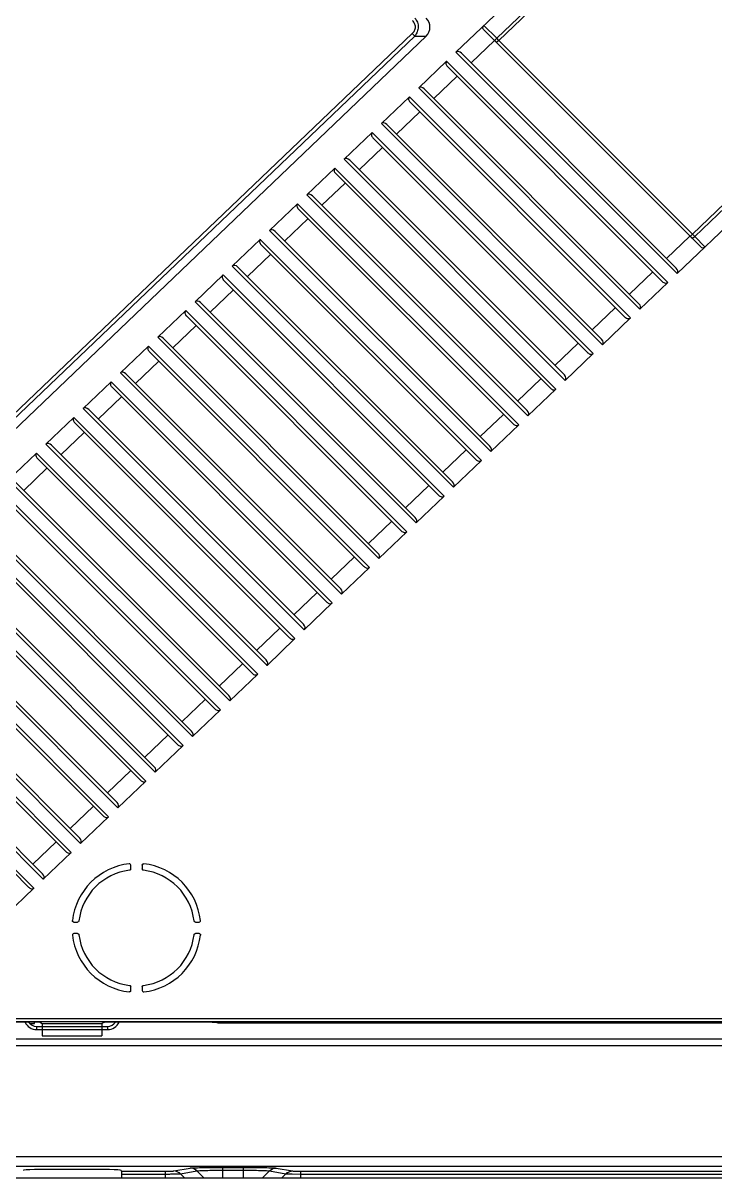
# Model space of a CAD drawing. Header units: millimetres. Extents: x 562 to 17351, y 2396 to 6995.
# Drawn here: x 1643.4 to 1750.8, y 3492.9 to 3672 of the extents above; entities that cross this region are included whole.
import ezdxf

# ---------------------------------------------------------------- set-up
doc = ezdxf.new("R2010")
doc.units = ezdxf.units.MM

# ---------------------------------------------------------------- blocks, each defined once
blk = doc.blocks.new('DASFASFASEFWE')
at = {"color": 7, "linetype": 'Continuous'}
for p, q in [((129.9, 3529.77), (-12.06, 3394.16)), ((-5.74, 3396.34), (131.83, 3527.76)), ((-5.43, 3396.02), (132.13, 3527.43)), ((127.98, 3464.68), (24.63, 3365.95)), ((128.34, 3464.31), (24.99, 3365.59)), ((22.26, 3359.84), (129.9, 3462.67)), ((-7.75, 3397.63), (25.93, 3363.96)), ((-5.74, 3396.34), (-7.72, 3398.31)), ((-18.84, 3397.09), (-140.97, 3280.42)), ((-18.46, 3396.69), (-140.68, 3279.94)), ((-16.69, 3396.65), (-140.65, 3278.24)), ((-18.46, 3396.69), (-18.84, 3397.09)), ((-18.46, 3396.69), (-16.69, 3396.65)), ((-9.72, 3392.53), (-6.1, 3395.98)), ((-5.43, 3396.02), (-5.79, 3395.67)), ((-5.43, 3396.02), (-5.74, 3396.34)), ((24.63, 3365.95), (-5.43, 3396.02)), ((-12.06, 3394.16), (22.26, 3359.84)), ((-11.2, 3394.01), (22.12, 3360.69)), ((-13.51, 3392.78), (-17.85, 3388.64)), ((20.81, 3358.46), (-13.51, 3392.78)), ((19.95, 3358.61), (-13.37, 3391.94)), ((-15.5, 3387), (-11.89, 3390.46)), ((-17.85, 3388.64), (16.47, 3354.32)), ((-16.99, 3388.49), (16.34, 3355.16)), ((-19.29, 3387.25), (-23.63, 3383.11)), ((15.02, 3352.94), (-19.29, 3387.25)), ((14.17, 3353.09), (-19.16, 3386.41)), ((-21.29, 3381.47), (-17.67, 3384.93)), ((-23.63, 3383.11), (10.68, 3348.79)), ((-22.78, 3382.96), (10.55, 3349.63)), ((-25.08, 3381.73), (-29.42, 3377.58)), ((9.24, 3347.41), (-25.08, 3381.73)), ((-27.08, 3375.95), (-23.46, 3379.4)), ((8.38, 3347.56), (-24.95, 3380.89)), ((-29.42, 3377.58), (4.9, 3343.26)), ((-30.87, 3376.2), (-35.21, 3372.05)), ((3.45, 3341.88), (-30.87, 3376.2)), ((-28.56, 3377.43), (4.76, 3344.1)), ((-32.86, 3370.42), (-29.25, 3373.87)), ((2.6, 3342.03), (-30.73, 3375.36)), ((-36.65, 3370.67), (-40.99, 3366.53)), ((-2.33, 3336.35), (-36.65, 3370.67)), ((-35.21, 3372.05), (-0.89, 3337.74)), ((-34.35, 3371.9), (-1.02, 3338.58)), ((-3.19, 3336.5), (-36.52, 3369.83)), ((-38.65, 3364.89), (-35.03, 3368.35)), ((-42.44, 3365.14), (-46.78, 3361)), ((-8.12, 3330.83), (-42.44, 3365.14)), ((-40.99, 3366.53), (-6.67, 3332.21)), ((-40.14, 3366.38), (-6.81, 3333.05)), ((24.25, 3365.63), (20.64, 3362.17)), ((24.28, 3365.6), (24.63, 3365.95)), ((24.99, 3365.59), (24.63, 3365.95)), ((26.59, 3363.99), (24.99, 3365.59)), ((-8.98, 3330.98), (-42.31, 3364.3)), ((-44.44, 3359.36), (-40.82, 3362.82)), ((-48.22, 3359.62), (-52.56, 3355.47)), ((-13.91, 3325.3), (-48.22, 3359.62)), ((-46.78, 3361), (-12.46, 3326.68)), ((-45.92, 3360.85), (-12.59, 3327.52)), ((18.47, 3360.1), (14.85, 3356.64)), ((-14.76, 3325.45), (-48.09, 3358.78)), ((16.47, 3354.32), (20.81, 3358.46)), ((-50.22, 3353.84), (-46.61, 3357.29)), ((-52.56, 3355.47), (-18.25, 3321.15)), ((-51.71, 3355.32), (-18.38, 3321.99)), ((12.68, 3354.57), (9.07, 3351.12)), ((-54.01, 3354.09), (-58.35, 3349.94)), ((-19.69, 3319.77), (-54.01, 3354.09)), ((-20.55, 3319.92), (-53.88, 3353.25)), ((10.68, 3348.79), (15.02, 3352.94)), ((-56.01, 3348.31), (-52.39, 3351.76)), ((-58.35, 3349.94), (-24.03, 3315.63)), ((-57.49, 3349.79), (-24.17, 3316.47)), ((6.9, 3349.04), (3.28, 3345.59)), ((-59.8, 3348.56), (-64.14, 3344.42)), ((-25.48, 3314.24), (-59.8, 3348.56)), ((-26.34, 3314.39), (-59.66, 3347.72)), ((4.9, 3343.26), (9.24, 3347.41)), ((-61.79, 3342.78), (-58.18, 3346.24)), ((-64.14, 3344.42), (-29.82, 3310.1)), ((-63.28, 3344.27), (-29.95, 3310.94)), ((1.11, 3343.52), (-2.51, 3340.06)), ((-65.58, 3343.03), (-69.92, 3338.89)), ((-31.27, 3308.72), (-65.58, 3343.03)), ((-32.12, 3308.87), (-65.45, 3342.19)), ((-0.89, 3337.74), (3.45, 3341.88)), ((-67.58, 3337.25), (-63.96, 3340.71)), ((-69.92, 3338.89), (-35.61, 3304.57)), ((-69.07, 3338.74), (-35.74, 3305.41)), ((-71.37, 3337.51), (-75.71, 3333.36)), ((-37.05, 3303.19), (-71.37, 3337.51)), ((-37.91, 3303.34), (-71.24, 3336.67)), ((-4.68, 3337.99), (-8.29, 3334.53)), ((-6.67, 3332.21), (-2.33, 3336.35)), ((-73.37, 3331.73), (-69.75, 3335.18)), ((-75.71, 3333.36), (-41.39, 3299.04)), ((-74.85, 3333.21), (-41.53, 3299.88)), ((-77.16, 3331.98), (-81.5, 3327.83)), ((-42.84, 3297.66), (-77.16, 3331.98)), ((-43.69, 3297.81), (-77.02, 3331.14)), ((-10.46, 3332.46), (-14.08, 3329.01)), ((-79.15, 3326.2), (-75.54, 3329.65)), ((-12.46, 3326.68), (-8.12, 3330.83)), ((-81.5, 3327.83), (-47.18, 3293.52)), ((-80.64, 3327.68), (-47.31, 3294.36)), ((-48.62, 3292.13), (-82.94, 3326.45)), ((-49.48, 3292.28), (-82.81, 3325.61)), ((-16.25, 3326.93), (-19.87, 3323.48)), ((-18.25, 3321.15), (-13.91, 3325.3)), ((-87.28, 3322.31), (-52.96, 3287.99)), ((-86.43, 3322.16), (-53.1, 3288.83)), ((-54.41, 3286.61), (-88.73, 3320.92)), ((-22.04, 3321.41), (-25.65, 3317.95)), ((-55.27, 3286.76), (-88.59, 3320.08)), ((-24.03, 3315.63), (-19.69, 3319.77)), ((-93.07, 3316.78), (-58.75, 3282.46)), ((-92.21, 3316.63), (-58.88, 3283.3)), ((-60.2, 3281.08), (-94.51, 3315.4)), ((-27.82, 3315.88), (-31.44, 3312.42)), ((-61.05, 3281.23), (-94.38, 3314.56)), ((-29.82, 3310.1), (-25.48, 3314.24)), ((-98.85, 3311.25), (-64.54, 3276.93)), ((-65.98, 3275.55), (-100.3, 3309.87)), ((-98, 3311.1), (-64.67, 3277.77)), ((-33.61, 3310.35), (-37.22, 3306.9)), ((-66.84, 3275.7), (-100.17, 3309.03)), ((-35.61, 3304.57), (-31.27, 3308.72)), ((-71.77, 3270.02), (-106.09, 3304.34)), ((-104.64, 3305.72), (-70.32, 3271.41)), ((-103.78, 3305.57), (-70.46, 3272.25)), ((-39.39, 3304.82), (-43.01, 3301.37)), ((-72.63, 3270.17), (-105.95, 3303.5)), ((-41.39, 3299.04), (-37.05, 3303.19)), ((-77.56, 3264.5), (-111.87, 3298.81)), ((-110.43, 3300.2), (-76.11, 3265.88)), ((-109.57, 3300.05), (-76.24, 3266.72)), ((-45.18, 3299.3), (-48.8, 3295.84)), ((-78.41, 3264.65), (-111.74, 3297.97)), ((-47.18, 3293.52), (-42.84, 3297.66)), ((-50.97, 3293.77), (-54.58, 3290.31)), ((-52.96, 3287.99), (-48.62, 3292.13)), ((-56.75, 3288.24), (-60.37, 3284.79)), ((-58.75, 3282.46), (-54.41, 3286.61)), ((-62.54, 3282.71), (-66.16, 3279.26)), ((-64.54, 3276.93), (-60.2, 3281.08)), ((-68.33, 3277.19), (-71.94, 3273.73)), ((-70.32, 3271.41), (-65.98, 3275.55)), ((-74.11, 3271.66), (-77.73, 3268.2)), ((-76.11, 3265.88), (-71.77, 3270.02)), ((-62.55, 3267.46), (-62.55, 3268.06)), ((-60.75, 3268.06), (-60.75, 3267.46)), ((-81.9, 3260.35), (-77.56, 3264.5)), ((-71.39, 3259.22), (-70.78, 3259.22)), ((-52.51, 3259.22), (-51.91, 3259.22)), ((-70.78, 3257.42), (-71.39, 3257.42)), ((-51.91, 3257.42), (-52.51, 3257.42)), ((-62.55, 3248.58), (-62.55, 3249.19)), ((-60.75, 3249.19), (-60.75, 3248.58)), ((367.23, 3243.76), (-100.52, 3243.76)), ((-98.74, 3244.26), (365.45, 3244.26)), ((-77.56, 3243.68), (-93.41, 3243.68)), ((-76.57, 3243.63), (-76.28, 3243.46)), ((-76.28, 3243.46), (-76.28, 3241.57)), ((-76.28, 3243.46), (-67.01, 3243.46)), ((-66.73, 3243.63), (-67.01, 3243.46)), ((-67.01, 3243.46), (-67.01, 3241.57)), ((-49.88, 3243.68), (-65.73, 3243.68)), ((-49.08, 3243.64), (-49.04, 3243.61)), ((-48.24, 3243.57), (164.94, 3243.57)), ((-76.28, 3241.57), (-67.01, 3241.57))]:
    blk.add_line(p, q, dxfattribs=at)
for centre, radius, start, end in [((-18.1, 3398.08), 2, 314.5414, 44.1483), ((-61.65, 3258.32), 10, 96.4293, 173.5706), ((-61.65, 3258.32), 10, 6.4293, 83.5706), ((-61.65, 3258.32), 9, 96.8551, 173.1449), ((-61.65, 3258.32), 9, 6.8551, 83.1449), ((-61.65, 3258.32), 10, 186.4293, 263.5706), ((-61.65, 3258.32), 9, 186.8551, 263.1449), ((-61.65, 3258.32), 9, 276.8551, 353.1449), ((-61.65, 3258.32), 10, 276.4293, 353.5706)]:
    blk.add_arc(centre, radius, start, end, dxfattribs=at)
for centre, major_axis, ratio, start_param, end_param in [((-11.57, 3393.67), (0.507, -0.483), 0.713711, 1.537498, 3.108294), ((-13.01, 3392.29), (0.507, -0.483), 0.713711, 3.108294, 4.679091), ((-17.35, 3388.14), (0.507, -0.483), 0.713711, 1.537498, 3.108294), ((-18.8, 3386.76), (0.507, -0.483), 0.713711, 3.108294, 4.679091), ((-23.14, 3382.61), (0.507, -0.483), 0.713711, 1.537498, 3.108294), ((-24.58, 3381.23), (0.507, -0.483), 0.713711, 3.108294, 4.679091), ((-28.92, 3377.09), (0.507, -0.483), 0.713711, 1.537498, 3.108294), ((-30.37, 3375.7), (0.507, -0.483), 0.713711, 3.108294, 4.679091), ((-34.71, 3371.56), (0.507, -0.483), 0.713711, 1.537498, 3.108294), ((-36.16, 3370.18), (0.507, -0.483), 0.713711, 3.108294, 4.679091), ((-41.94, 3364.65), (0.507, -0.483), 0.713711, 3.108294, 4.679091), ((-40.5, 3366.03), (0.507, -0.483), 0.713711, 1.537498, 3.108294), ((26.28, 3364.3), (0.374, 0.332), 0.886846, -3.089865, -1.530834), ((-47.73, 3359.12), (0.507, -0.483), 0.713711, 3.108294, 4.679091), ((-46.28, 3360.5), (0.507, -0.483), 0.713711, 1.537498, 3.108294), ((21.76, 3360.34), (0.507, -0.483), 0.713711, -0.033298, 1.537498), ((20.32, 3358.96), (0.507, -0.483), 0.713711, -1.604095, -0.033298), ((-52.07, 3354.98), (0.507, -0.483), 0.713711, 1.537498, 3.108294), ((15.98, 3354.81), (0.507, -0.483), 0.713711, -0.033298, 1.537498), ((-53.52, 3353.59), (0.507, -0.483), 0.713711, 3.108294, 4.679091), ((14.53, 3353.43), (0.507, -0.483), 0.713711, -1.604095, -0.033298), ((-57.86, 3349.45), (0.507, -0.483), 0.713711, 1.537498, 3.108294), ((10.19, 3349.29), (0.507, -0.483), 0.713711, -0.033298, 1.537498), ((-59.3, 3348.07), (0.507, -0.483), 0.713711, 3.108294, 4.679091), ((8.74, 3347.9), (0.507, -0.483), 0.713711, -1.604095, -0.033298), ((-63.64, 3343.92), (0.507, -0.483), 0.713711, 1.537498, 3.108294), ((4.4, 3343.76), (0.507, -0.483), 0.713711, -0.033298, 1.537498), ((-65.09, 3342.54), (0.507, -0.483), 0.713711, 3.108294, 4.679091), ((2.96, 3342.38), (0.507, -0.483), 0.713711, -1.604095, -0.033298), ((-69.43, 3338.39), (0.507, -0.483), 0.713711, 1.537498, 3.108294), ((-1.38, 3338.23), (0.507, -0.483), 0.713711, -0.033298, 1.537498), ((-70.87, 3337.01), (0.507, -0.483), 0.713711, 3.108294, 4.679091), ((-2.83, 3336.85), (0.507, -0.483), 0.713711, -1.604095, -0.033298), ((-75.21, 3332.87), (0.507, -0.483), 0.713711, 1.537498, 3.108294), ((-7.17, 3332.7), (0.507, -0.483), 0.713711, -0.033298, 1.537498), ((-76.66, 3331.48), (0.507, -0.483), 0.713711, 3.108294, 4.679091), ((-8.62, 3331.32), (0.507, -0.483), 0.713711, -1.604095, -0.033298), ((-12.96, 3327.18), (0.507, -0.483), 0.713711, -0.033298, 1.537498), ((-14.4, 3325.79), (0.507, -0.483), 0.713711, -1.604095, -0.033298), ((-18.74, 3321.65), (0.507, -0.483), 0.713711, -0.033298, 1.537498), ((-20.19, 3320.27), (0.507, -0.483), 0.713711, -1.604095, -0.033298), ((-24.53, 3316.12), (0.507, -0.483), 0.713711, -0.033298, 1.537498), ((-25.97, 3314.74), (0.507, -0.483), 0.713711, -1.604095, -0.033298), ((-30.31, 3310.59), (0.507, -0.483), 0.713711, -0.033298, 1.537498), ((-31.76, 3309.21), (0.507, -0.483), 0.713711, -1.604095, -0.033298), ((-36.1, 3305.07), (0.507, -0.483), 0.713711, -0.033298, 1.537498), ((-37.55, 3303.68), (0.507, -0.483), 0.713711, -1.604095, -0.033298), ((-41.89, 3299.54), (0.507, -0.483), 0.713711, -0.033298, 1.537498), ((-43.33, 3298.16), (0.507, -0.483), 0.713711, -1.604095, -0.033298), ((-47.67, 3294.01), (0.507, -0.483), 0.713711, -0.033298, 1.537498), ((-49.12, 3292.63), (0.507, -0.483), 0.713711, -1.604095, -0.033298), ((-53.46, 3288.48), (0.507, -0.483), 0.713711, -0.033298, 1.537498), ((-54.91, 3287.1), (0.507, -0.483), 0.713711, -1.604095, -0.033298), ((-59.25, 3282.96), (0.507, -0.483), 0.713711, -0.033298, 1.537498), ((-60.69, 3281.57), (0.507, -0.483), 0.713711, -1.604095, -0.033298), ((-65.03, 3277.43), (0.507, -0.483), 0.713711, -0.033298, 1.537498), ((-66.48, 3276.05), (0.507, -0.483), 0.713711, -1.604095, -0.033298), ((-70.82, 3271.9), (0.507, -0.483), 0.713711, -0.033298, 1.537498), ((-72.26, 3270.52), (0.507, -0.483), 0.713711, -1.604095, -0.033298), ((-62.75, 3268.06), (0.087, 0.185), 0.979445, -1.124487, 0.541705), ((-76.6, 3266.37), (0.507, -0.483), 0.713711, -0.033298, 1.537498), ((-78.05, 3264.99), (0.507, -0.483), 0.713711, -1.604095, -0.033298), ((-51.91, 3259.42), (0.185, -0.087), 0.979445, -1.124486, 0.54171), ((-71.38, 3257.22), (0.185, -0.087), 0.979445, 2.017106, 3.683302), ((-60.55, 3248.59), (0.087, 0.185), 0.979445, -4.26608, -2.599888), ((-77.56, 3243.63), (1, 0), 0.052408, 0.087266, 1.570796), ((-65.73, 3243.63), (1, 0), 0.052408, 1.570796, 3.054326)]:
    blk.add_ellipse(centre, major_axis=major_axis, ratio=ratio, start_param=start_param, end_param=end_param, dxfattribs=at)
for points, knots in [([(-18.84, 3397.09), (-18.7, 3397.22), (-18.46, 3397.52), (-18.32, 3397.99), (-18.37, 3398.36), (-18.5, 3398.72), (-18.68, 3398.94), (-18.82, 3399.08)], [0, 0, 0, 0, 0.24974, 0.49918, 0.62445, 0.750299, 1, 1, 1, 1]), ([(-18.43, 3399.47), (-18.27, 3399.27), (-18.08, 3398.94), (-17.94, 3398.45), (-17.91, 3398.08), (-17.95, 3397.7), (-18.1, 3397.22), (-18.3, 3396.89), (-18.46, 3396.69)], [0, 0, 0, 0, 0.249436, 0.374674, 0.499993, 0.625311, 0.75055, 1, 1, 1, 1]), ([(-7.75, 3397.63), (-7.79, 3397.67), (-7.86, 3397.78), (-7.89, 3397.93), (-7.87, 3398.05), (-7.84, 3398.15), (-7.79, 3398.23), (-7.74, 3398.29), (-7.72, 3398.31)], [0, 0, 0, 0, 0.226538, 0.465476, 0.592176, 0.724406, 0.861597, 1, 1, 1, 1]), ([(-5.94, 3395.82), (-5.97, 3395.85), (-5.98, 3395.92), (-5.97, 3395.99), (-5.95, 3396.06), (-5.92, 3396.1), (-5.91, 3396.13)], [0, 0, 0, 0, 0.382574, 0.514482, 0.661748, 1, 1, 1, 1]), ([(-5.91, 3396.13), (-5.88, 3396.17), (-5.83, 3396.24), (-5.78, 3396.31), (-5.74, 3396.34)], [0, 0, 0, 0, 0.502985, 1, 1, 1, 1]), ([(24.46, 3365.42), (24.48, 3365.4), (24.52, 3365.38), (24.6, 3365.37), (24.7, 3365.39), (24.76, 3365.42), (24.79, 3365.44)], [0, 0, 0, 0, 0.193244, 0.417835, 0.686823, 1, 1, 1, 1]), ([(24.79, 3365.44), (24.83, 3365.46), (24.9, 3365.5), (24.96, 3365.56), (24.99, 3365.59)], [0, 0, 0, 0, 0.488777, 1, 1, 1, 1]), ([(-60.75, 3268.06), (-60.75, 3268.09), (-60.74, 3268.14), (-60.69, 3268.21), (-60.61, 3268.26), (-60.56, 3268.26), (-60.53, 3268.26)], [0, 0, 0, 0, 0.24976, 0.50009, 0.750249, 1, 1, 1, 1]), ([(-62.55, 3267.46), (-62.55, 3267.43), (-62.56, 3267.39), (-62.59, 3267.32), (-62.65, 3267.28), (-62.7, 3267.26), (-62.72, 3267.26)], [0, 0, 0, 0, 0.249679, 0.499925, 0.750498, 1, 1, 1, 1]), ([(-60.57, 3267.26), (-60.62, 3267.26), (-60.71, 3267.32), (-60.75, 3267.41), (-60.75, 3267.46)], [0, 0, 0, 0, 0.499756, 1, 1, 1, 1]), ([(-71.39, 3259.22), (-71.41, 3259.22), (-71.47, 3259.23), (-71.54, 3259.28), (-71.58, 3259.36), (-71.59, 3259.42), (-71.58, 3259.44)], [0, 0, 0, 0, 0.24976, 0.500091, 0.750249, 1, 1, 1, 1]), ([(-70.58, 3259.4), (-70.59, 3259.35), (-70.64, 3259.26), (-70.74, 3259.22), (-70.78, 3259.22)], [0, 0, 0, 0, 0.500005, 1, 1, 1, 1]), ([(-52.51, 3259.22), (-52.54, 3259.22), (-52.58, 3259.23), (-52.65, 3259.27), (-52.69, 3259.33), (-52.71, 3259.37), (-52.71, 3259.4)], [0, 0, 0, 0, 0.249679, 0.499925, 0.750498, 1, 1, 1, 1]), ([(-70.78, 3257.42), (-70.76, 3257.42), (-70.71, 3257.41), (-70.65, 3257.38), (-70.6, 3257.32), (-70.59, 3257.27), (-70.58, 3257.25)], [0, 0, 0, 0, 0.249679, 0.499925, 0.750498, 1, 1, 1, 1]), ([(-52.71, 3257.25), (-52.71, 3257.3), (-52.65, 3257.39), (-52.56, 3257.42), (-52.51, 3257.42)], [0, 0, 0, 0, 0.500005, 1, 1, 1, 1]), ([(-51.91, 3257.42), (-51.88, 3257.42), (-51.83, 3257.41), (-51.76, 3257.36), (-51.71, 3257.29), (-51.71, 3257.23), (-51.71, 3257.2)], [0, 0, 0, 0, 0.24976, 0.500091, 0.750249, 1, 1, 1, 1]), ([(-62.55, 3248.58), (-62.55, 3248.56), (-62.56, 3248.5), (-62.61, 3248.43), (-62.68, 3248.39), (-62.74, 3248.38), (-62.77, 3248.39)], [0, 0, 0, 0, 0.24976, 0.50009, 0.750249, 1, 1, 1, 1]), ([(-62.72, 3249.39), (-62.67, 3249.38), (-62.58, 3249.33), (-62.55, 3249.23), (-62.55, 3249.19)], [0, 0, 0, 0, 0.500005, 1, 1, 1, 1]), ([(-60.75, 3249.19), (-60.75, 3249.21), (-60.74, 3249.26), (-60.7, 3249.32), (-60.64, 3249.37), (-60.6, 3249.38), (-60.57, 3249.39)], [0, 0, 0, 0, 0.249679, 0.499925, 0.750498, 1, 1, 1, 1]), ([(-49.88, 3243.68), (-49.83, 3243.68), (-49.73, 3243.68), (-49.59, 3243.68), (-49.46, 3243.67), (-49.35, 3243.67), (-49.25, 3243.66), (-49.18, 3243.66), (-49.14, 3243.65), (-49.11, 3243.65), (-49.1, 3243.64), (-49.09, 3243.64), (-49.08, 3243.64)], [0, 0, 0, 0, 0.183944, 0.362856, 0.529354, 0.67717, 0.801738, 0.898779, 0.936022, 0.965419, 0.986767, 1, 1, 1, 1]), ([(-49.04, 3243.61), (-49.03, 3243.61), (-49.02, 3243.61), (-49.01, 3243.6), (-48.98, 3243.6), (-48.94, 3243.59), (-48.87, 3243.59), (-48.77, 3243.58), (-48.66, 3243.58), (-48.53, 3243.58), (-48.38, 3243.57), (-48.29, 3243.57), (-48.24, 3243.57)], [0, 0, 0, 0, 0.013233, 0.034581, 0.063978, 0.101221, 0.198262, 0.32283, 0.470646, 0.637144, 0.816056, 1, 1, 1, 1])]:
    blk.add_open_spline(points, degree=3, knots=knots, dxfattribs=at)

msp = doc.modelspace()

# ---------------------------------------------------------------- linework, layer by layer
at = {"color": 7, "linetype": 'Continuous'}
for p, q in [((1644.4601, 3516.8088), (1645.2001, 3516.8088)), ((1645.2001, 3516.8088), (1645.2001, 3517.016)), ((1645.5301, 3516.3588), (1645.5301, 3515.8674)), ((1645.5301, 3516.3588), (1656.5301, 3516.3588)), ((1645.5301, 3515.8674), (1656.5301, 3515.8674)), ((1656.5301, 3516.3588), (1656.5301, 3515.8674)), ((2089.4885, 3514.3588), (1622.5718, 3514.3588)), ((2089.4885, 3513.3588), (1622.5718, 3513.3588)), ((1600.1141, 3496.1711), (1853.7261, 3496.1711)), ((1600.088, 3494.6716), (1853.7261, 3494.6716)), ((1652.634, 3494.1861), (1649.4263, 3494.1861)), ((1658.72, 3493.9013), (1658.633, 3494.0317)), ((1666.7996, 3493.9304), (1669.363, 3494.3787)), ((1667.8441, 3493.4916), (1670.4076, 3493.9398)), ((1670.4076, 3493.9398), (1671.4722, 3492.8588)), ((1674.4266, 3492.8588), (1674.4266, 3494.4929)), ((1674.4266, 3494.4929), (1677.6336, 3494.4929)), ((1674.4266, 3494.0541), (1677.6336, 3494.0541)), ((1677.6336, 3492.8588), (1677.6336, 3494.4929)), ((1681.6527, 3493.9398), (1680.5881, 3492.8588)), ((1681.6527, 3493.9398), (1684.2162, 3493.4916)), ((1682.6972, 3494.3787), (1685.2607, 3493.9304)), ((1600.0563, 3492.8588), (2112.004, 3492.8588)), ((1658.72, 3493.9013), (1665.5128, 3493.9013)), ((1658.7483, 3492.8588), (1658.7378, 3493.4625)), ((1658.7378, 3493.4625), (1665.5128, 3493.4625)), ((1665.5128, 3492.8588), (1665.5128, 3493.9013)), ((1668.4673, 3492.8588), (1667.8441, 3493.4916)), ((1683.593, 3492.8588), (1684.2162, 3493.4916)), ((1684.2162, 3493.4916), (1684.393, 3493.483)), ((1684.393, 3493.483), (1684.9438, 3493.4718)), ((1685.2124, 3493.4686), (1686.5474, 3493.4625)), ((1686.5474, 3492.8588), (1686.5474, 3493.9013)), ((1686.5474, 3493.9013), (1832.6525, 3493.9013)), ((1686.5474, 3493.4625), (1832.6257, 3493.4625))]:
    msp.add_line(p, q, dxfattribs=at)
for centre, radius, start, end in [((1645.5301, 3517.8588), 1.9913, 205.065168, 270), ((1645.5301, 3517.8588), 1.5, 214.265129, 270), ((1656.5301, 3517.8588), 1.9913, 270, 334.934842), ((1656.5301, 3517.8588), 1.5, 270, 325.734897), ((1665.5212, 3646.0614), 152.5989, 269.996879, 270.26413), ((1665.6776, 3612.9056), 119.4427, 270.262412, 270.569611), ((1666.1065, 3568.1219), 74.6569, 270.582128, 270.794053), ((1666.7788, 3492.4316), 1.5028, 49.798038, 54.736089), ((1666.7847, 3492.4385), 1.4937, 44.828463, 49.801364), ((1685.2755, 3492.4385), 1.4937, 130.198636, 135.171537), ((1685.2814, 3492.4316), 1.5028, 125.263911, 130.201962), ((1685.9787, 3570.2408), 76.7761, 269.227665, 269.428128)]:
    msp.add_arc(centre, radius, start, end, dxfattribs=at)
for centre, major_axis, ratio, start_param, end_param in [((1649.4263, 3494.029), (6, 0), 0.02618592, 1.57079633, 3.12413936), ((1652.634, 3494.029), (6, 0), 0.02618592, 0.01745329, 1.57079633), ((1658.7193, 3492.4019), (0, 1.5), 0.01745506, 5.49778714, 6.25700537)]:
    msp.add_ellipse(centre, major_axis=major_axis, ratio=ratio, start_param=start_param, end_param=end_param, dxfattribs=at)
for points, knots in [([(1665.5128, 3493.9013), (1665.7959, 3493.9013), (1666.1762, 3493.9017), (1666.6044, 3493.9178), (1666.751, 3493.9219), (1666.7996, 3493.9304)], [0, 0, 0, 0, 0.65974173, 0.88507078, 1, 1, 1, 1]), ([(1669.363, 3494.3787), (1669.5545, 3494.4121), (1670.1322, 3494.4281), (1671.2246, 3494.4702), (1672.7198, 3494.4867), (1673.833, 3494.4929), (1674.4266, 3494.4929)], [0, 0, 0, 0, 0.11512234, 0.34065581, 0.64844398, 1, 1, 1, 1]), ([(1670.4076, 3493.9398), (1670.5561, 3493.974), (1671.0138, 3493.989), (1671.8782, 3494.0318), (1673.0677, 3494.0478), (1673.9537, 3494.0541), (1674.4266, 3494.0541)], [0, 0, 0, 0, 0.11370273, 0.33888228, 0.64727935, 1, 1, 1, 1]), ([(1677.6336, 3494.4929), (1678.2286, 3494.4929), (1679.3431, 3494.4867), (1680.8389, 3494.4701), (1681.9301, 3494.4281), (1682.5064, 3494.412), (1682.6972, 3494.3787)], [0, 0, 0, 0, 0.35233034, 0.66013163, 0.88526363, 1, 1, 1, 1]), ([(1677.6336, 3494.0541), (1678.1076, 3494.0541), (1678.9947, 3494.0478), (1680.1848, 3494.0317), (1681.048, 3493.9889), (1681.5047, 3493.974), (1681.6527, 3493.9398)], [0, 0, 0, 0, 0.35350516, 0.66191235, 0.88668299, 1, 1, 1, 1]), ([(1685.2607, 3493.9304), (1685.3093, 3493.9219), (1685.4559, 3493.9178), (1685.8841, 3493.9017), (1686.2643, 3493.9013), (1686.5474, 3493.9013)], [0, 0, 0, 0, 0.11488826, 0.34027336, 1, 1, 1, 1]), ([(1667.1411, 3493.4721), (1667.2262, 3493.4733), (1667.4605, 3493.4784), (1667.6953, 3493.4782), (1667.8441, 3493.4916)], [0, 0, 0, 0, 0.36286391, 1, 1, 1, 1])]:
    msp.add_open_spline(points, degree=3, knots=knots, dxfattribs=at)
for points in [[(1667.6464, 3493.6587), (1667.4044, 3493.8298), (1667.096, 3493.9292), (1666.7996, 3493.9304)], [(1670.4076, 3493.9398), (1670.1414, 3494.2077), (1669.7407, 3494.3772), (1669.363, 3494.3787)], [(1681.6527, 3493.9398), (1681.9189, 3494.2077), (1682.3196, 3494.3772), (1682.6972, 3494.3787)], [(1684.4138, 3493.6587), (1684.6559, 3493.8298), (1684.9642, 3493.9292), (1685.2607, 3493.9304)]]:
    msp.add_open_spline(points, degree=3, dxfattribs=at)

# ---------------------------------------------------------------- block references
msp.add_blockref('DASFASFASEFWE', (1722.6774, 273.3386))

doc.saveas('drawing.dxf')
